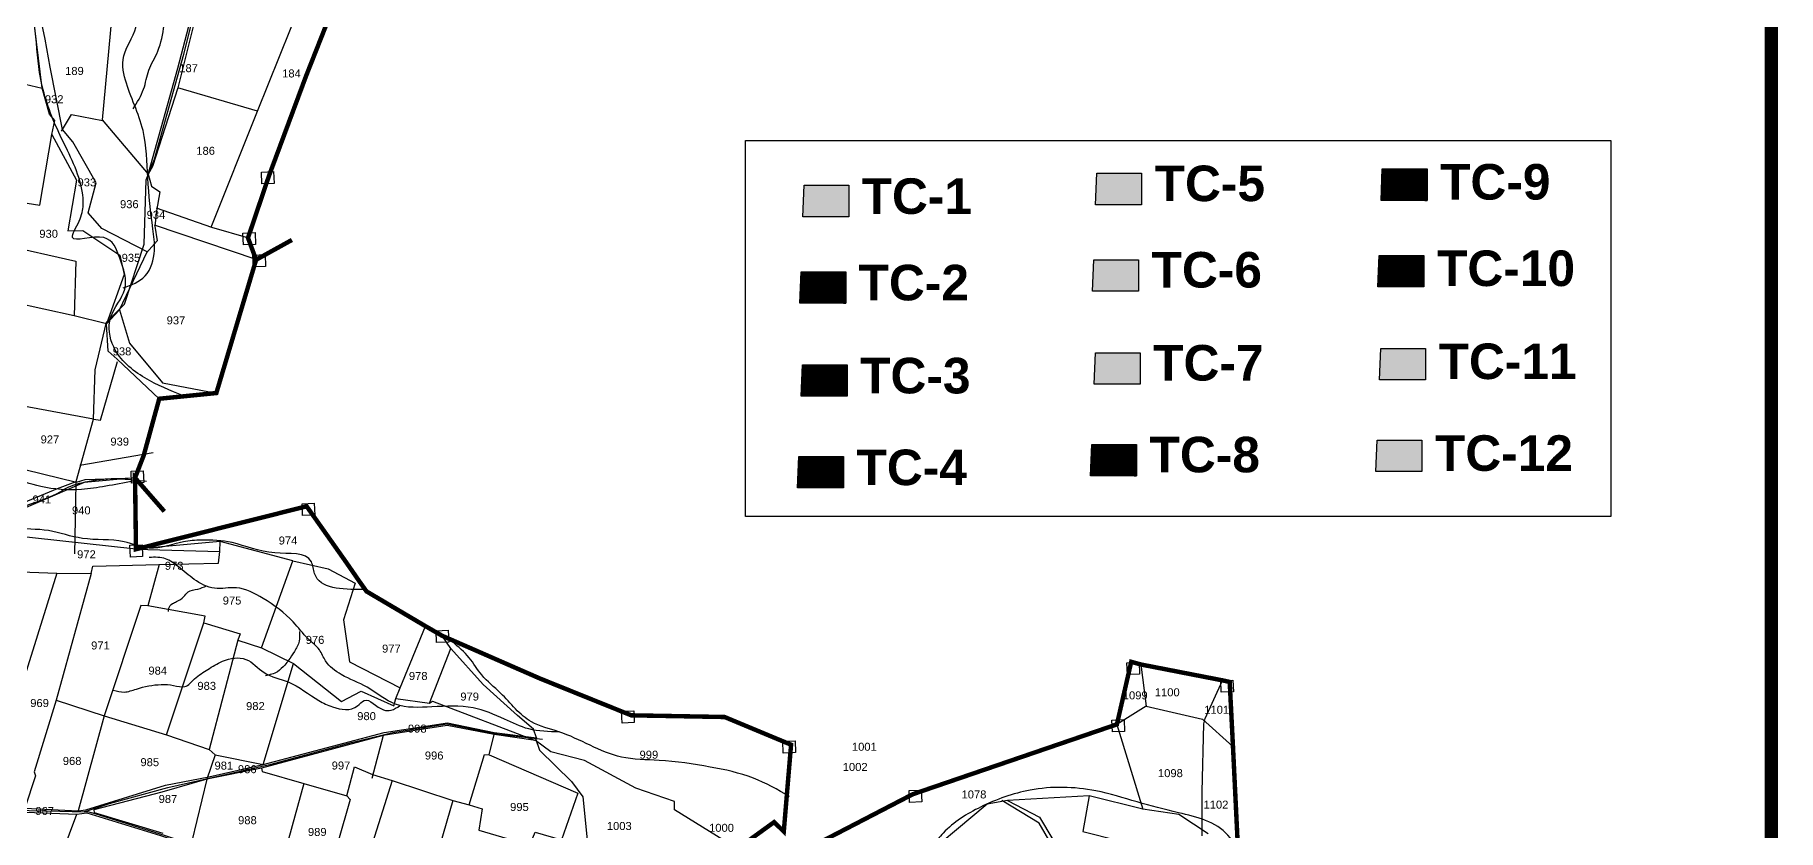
# Model space of a CAD drawing. Header units: inches. Extents: x 192867 to 224088, y 1602358 to 1617481.
# Drawn here: x 201025 to 204947, y 1612368 to 1614157 of the extents above; entities that cross this region are included whole.
import ezdxf
from ezdxf.enums import TextEntityAlignment as Align

# ---------------------------------------------------------------- set-up
doc = ezdxf.new("R2010")
doc.units = ezdxf.units.IN
doc.header["$LTSCALE"] = 15
doc.header["$MEASUREMENT"] = 0
doc.linetypes.add('HIDDEN2', pattern=[0.1875, 0.125, -0.0625])
for name, color, linetype in [('PLOT', 7, 'Continuous'), ('PLOTS NO', 7, 'Continuous'), ('ROAD', 1, 'Continuous'), ('STREAM', 4, 'Continuous'), ('TEXT', 1, 'Continuous'), ('text2', 7, 'Continuous'), ('VILLAGE BOUNDARY STONES', 1, 'Continuous'), ('VILLAGE BOUNDRY', 5, 'Continuous'), ('WUA-7', 3, 'Continuous')]:
    doc.layers.add(name, color=color, linetype=linetype)
doc.styles.get("Standard").update_dxf_attribs({"font": 'arial.ttf'})
pattern_1 = [(45, (121293.408285, 972098.16576), (-0.0353553390593, 0.0353553390593), [])]

msp = doc.modelspace()

# ---------------------------------------------------------------- hatches: boundary and pattern name
at = {"layer": 'PLOTS NO', "true_color": 0x105689}
h = msp.add_hatch(color=146, dxfattribs=at)
h.dxf.hatch_style = 1
h.paths.add_polyline_path([(203414.3, 1613845.8), (203411.4, 1613775.1), (203514.8, 1613775.1), (203514.8, 1613845.8)])
at = {"layer": 'PLOTS NO', "true_color": 0xafd9aa}
h = msp.add_hatch(dxfattribs=at)
h.set_pattern_fill('ANSI31', color=9, scale=0.4)
h.set_pattern_definition(pattern_1)
h.paths.add_polyline_path([(204056.4, 1613855.6), (204053.5, 1613784.8), (204157, 1613784.8), (204157, 1613855.6)])
at = {"layer": 'PLOTS NO'}
h = msp.add_hatch(color=2, dxfattribs=at)
h.dxf.hatch_style = 1
h.paths.add_polyline_path([(202856.1, 1613748.2), (202856.1, 1613818.9), (202755.6, 1613818.9), (202752.7, 1613748.2)])
at = {"layer": 'PLOTS NO', "true_color": 0xc7c8ca}
h = msp.add_hatch(color=9, dxfattribs=at)
h.dxf.hatch_style = 1
h.paths.add_polyline_path([(203407.4, 1613651.4), (203404.5, 1613580.6), (203508, 1613580.6), (203508, 1613651.4)])
at = {"layer": 'PLOTS NO', "true_color": 0x105689}
h = msp.add_hatch(dxfattribs=at)
h.set_pattern_fill('ANSI31', color=146, scale=0.4)
h.set_pattern_definition(pattern_1)
h.paths.add_polyline_path([(204049.6, 1613661.1), (204046.7, 1613590.4), (204150.1, 1613590.4), (204150.1, 1613661.1)])
at = {"layer": 'PLOTS NO', "true_color": 0xcd6928}
h = msp.add_hatch(dxfattribs=at)
h.set_pattern_fill('ANSI31', color=32, scale=0.4)
h.set_pattern_definition(pattern_1)
h.paths.add_polyline_path([(202748.8, 1613624.4), (202745.9, 1613553.7), (202849.3, 1613553.7), (202849.3, 1613624.4)])
at = {"layer": 'PLOTS NO', "true_color": 0xc7c8ca}
h = msp.add_hatch(color=9, dxfattribs=at)
h.dxf.hatch_style = 1
h.paths.add_polyline_path([(204053.1, 1613451.8), (204050.3, 1613381.1), (204153.7, 1613381.1), (204153.7, 1613451.8)])
at = {"layer": 'PLOTS NO', "true_color": 0x58ba48}
h = msp.add_hatch(dxfattribs=at)
h.set_pattern_fill('ANSI31', color=85, scale=0.4)
h.set_pattern_definition([(45, (121296.946145, 971888.90566), (-0.0353553390593, 0.0353553390593), [])])
h.paths.add_polyline_path([(202752.3, 1613415.2), (202749.4, 1613344.4), (202852.9, 1613344.4), (202852.9, 1613415.2)])
at = {"layer": 'PLOTS NO', "true_color": 0x7aafdf}
h = msp.add_hatch(color=143, dxfattribs=at)
h.dxf.hatch_style = 1
h.paths.add_polyline_path([(203411, 1613442.1), (203408.1, 1613371.4), (203511.5, 1613371.4), (203511.5, 1613442.1)])
at = {"layer": 'PLOTS NO', "true_color": 0xf7abae}
h = msp.add_hatch(dxfattribs=at)
h.set_pattern_fill('ANSI31', color=241, scale=0.4)
h.set_pattern_definition(pattern_1)
h.paths.add_polyline_path([(203402.7, 1613235.6), (203399.9, 1613164.9), (203503.3, 1613164.9), (203503.3, 1613235.6)])
at = {"layer": 'PLOTS NO', "true_color": 0xfeeab9}
h = msp.add_hatch(color=254, dxfattribs=at)
h.dxf.hatch_style = 1
h.paths.add_polyline_path([(204042, 1613174.6), (204145.4, 1613174.6), (204145.4, 1613245.3), (204044.9, 1613245.3)])
at = {"layer": 'PLOTS NO', "true_color": 0xa953a0}
h = msp.add_hatch(dxfattribs=at)
h.set_pattern_fill('ANSI31', color=215, scale=0.4)
h.set_pattern_definition(pattern_1)
h.paths.add_polyline_path([(202744.1, 1613208.7), (202741.2, 1613137.9), (202844.6, 1613137.9), (202844.6, 1613208.7)])

# ---------------------------------------------------------------- linework, layer by layer
at = {"layer": 'PLOT'}
for points in [[(201280.3, 1613843.7), (201285.8, 1613865), (201347.2, 1614082.2), (201424.5, 1614380.7), (201476.6, 1614575.5), (201478.7, 1614584.3)], [(201490.2, 1614580.7), (201460.2, 1614460), (201431.7, 1614378.2), (201346.6, 1614038.3), (201289.7, 1613860.9), (201280.3, 1613843.7)], [(201421.9, 1613724.5), (201525.7, 1613986), (201674.4, 1614355.4)], [(201215.3, 1613538.9), (201277.8, 1613668.8), (201176, 1613721.7), (201145.4, 1613756.8), (201163.4, 1613824.2), (201110.6, 1613916.8), (201087.4, 1613944.4), (201059.7, 1614084.7), (201048.7, 1614147.6), (201038.2, 1614197.1), (201035.2, 1614219), (201051.5, 1614238.2), (201108.3, 1614227.6), (201198.4, 1614200.6), (201176.3, 1613966.1), (201280.3, 1613843.7), (201287.8, 1613817), (201306.1, 1613804.2), (201298.6, 1613761.2), (201294.9, 1613726.8), (201300.5, 1613693.6), (201276.6, 1613667)], [(200955.1, 1613786.6), (201036.3, 1613773.8), (201063.4, 1613933.1), (201069.8, 1613965), (201058.5, 1613979.2), (201041.9, 1614037.2), (201020.4, 1614209)], [(200938.9, 1614061.3), (201041.9, 1614037.2)], [(201525.7, 1613986), (201346.6, 1614038.3)], [(201085.5, 1613940.7), (201107.6, 1613977.9), (201177.2, 1613965)], [(201063.4, 1613933.1), (201119, 1613830.1), (201099.2, 1613716.1), (201133.4, 1613717.4), (201216.1, 1613661.6), (201226.4, 1613617.8), (201186.5, 1613507.4), (201215.3, 1613538.9), (201238.2, 1613463.6), (201312.3, 1613374.6), (201433.5, 1613351.5)], [(201506.3, 1613700.1), (201423.4, 1613723.9), (201299.1, 1613767.4)], [(201293.4, 1613730.1), (201522.4, 1613652.3)], [(201305, 1613338.6), (201210, 1613427.6), (201190.1, 1613445.4), (201186.5, 1613507.4), (201113.3, 1613525.2), (200771.4, 1613600.2), (200795, 1613709.2), (200951.3, 1613685.3), (201117.4, 1613648.2), (201113.3, 1613525.2)], [(201157.4, 1613293), (200959, 1613329.7), (200725.4, 1613392.1), (200747.2, 1613490), (200771.4, 1613600.2)], [(200173.8, 1613550), (200246.5, 1613523.4), (200336, 1613486.9), (200366.7, 1613465.3), (200537.7, 1613355.7), (200549.6, 1613340.6), (200606.5, 1613312.8), (200698.9, 1613293.1), (200925.5, 1613198.4), (201119, 1613151), (201138.6, 1613157.1), (201250.6, 1613160.6)], [(200300.7, 1613193.6), (200385.3, 1613166.3), (200596.5, 1613230.3), (200638.3, 1613037.2), (200731.5, 1613020.7), (200838.7, 1612988.7), (200904.4, 1613052.5), (200982.7, 1613097.3), (201076.5, 1613136.5), (201118.4, 1613152.7), (201157.4, 1613293), (201172.8, 1613290.1), (201210.8, 1613422.4)], [(201250.6, 1613160.6), (201136.2, 1613150.3), (200988.5, 1613086.1), (200923.3, 1613055.4), (200829.6, 1612962.1), (200649.3, 1613017.6), (200633.4, 1612954.7), (200594.6, 1612988.8), (200514.9, 1612987.5)], [(200517.7, 1612497.1), (200527, 1612550.4), (200591.7, 1612657.7), (200702.3, 1612769.8), (200832.7, 1612878.5), (200906.9, 1612934.9), (200918.2, 1612952.9), (200994, 1612949.5), (201074.3, 1612946.3), (201151.8, 1612945.6), (201156, 1612961.8), (201304.8, 1612965.8), (201438.3, 1612968.4), (201441.5, 1612994.7), (201442.2, 1613017.7), (201252.7, 1613000.1), (201441.5, 1612994.7)], [(201252.7, 1613000.1), (200965.5, 1613031.5), (200918.2, 1612952.9)], [(201535.4, 1612778.2), (201605.2, 1612974), (201442.2, 1613017.7)], [(201074.3, 1612946.3), (200903.5, 1612400.3)], [(201151.8, 1612945.6), (201073.2, 1612660.2), (201023.4, 1612499.2), (201026.4, 1612490.2), (201002.8, 1612417.6)], [(201304.8, 1612965.8), (201279.7, 1612872.5), (201263.5, 1612873.3), (201181, 1612625.1), (201122.6, 1612411.5)], [(201605.2, 1612974), (201685.3, 1612956.1), (201745.6, 1612923.4), (201719.4, 1612840.9), (201732.9, 1612746.7), (201847.2, 1612688)], [(201321.4, 1612582.6), (201405, 1612834.1), (201408.7, 1612849.6), (201279.7, 1612872.5)], [(201405, 1612834.1), (201486.8, 1612809.7), (201481.6, 1612795.4), (201535.4, 1612778.2), (201607.1, 1612742.9), (201714.8, 1612657.3), (201759.2, 1612680.6), (201832.5, 1612647.9), (201837.6, 1612664.4), (201847.2, 1612688), (201904, 1612826.9)], [(200642.4, 1612291.7), (200715.1, 1612330.9), (200758.2, 1612343), (200804, 1612357.8), (200848.6, 1612375.6), (200903.5, 1612400.3), (200956, 1612415.5), (201002.8, 1612417.6), (201122.6, 1612411.5), (201139.8, 1612414), (201318.9, 1612469.3), (201416.8, 1612487.6), (201538.8, 1612515.8), (201811.3, 1612587.9), (201953.8, 1612609.6), (202058.3, 1612587.5), (202153.7, 1612575.8), (202147, 1612595.2), (202110.6, 1612625.7), (202033.7, 1612696), (201961.3, 1612776.8), (201941.5, 1612805.3)], [(201481.6, 1612795.4), (201417.1, 1612549.3)], [(201538.8, 1612515.8), (201607.1, 1612742.9)], [(201837.6, 1612664.4), (201913, 1612653.9), (201913, 1612653.9), (201961.3, 1612776.8)], [(203513.3, 1612740.7), (203525.3, 1612646.6), (203651.6, 1612617.9), (203720.5, 1612555.9)], [(203651.5, 1612355.1), (203650.9, 1612454), (203655.3, 1612607.3), (203657.6, 1612618.8), (203696.7, 1612705)], [(201073.2, 1612660.2), (201181, 1612625.1), (201321.4, 1612582.6), (201417.1, 1612549.3), (201430.5, 1612537.5), (201538.8, 1612515.8)], [(201913, 1612653.9), (201920.1, 1612658.3), (202151.1, 1612569.5)], [(203525.3, 1612646.6), (203459.4, 1612606), (203517.6, 1612415.1)], [(202153.7, 1612575.8), (202151.1, 1612569.5), (202058.8, 1612583.4), (201953.1, 1612603.2), (201899.5, 1612595.1), (201808.8, 1612581.1), (201534.9, 1612507.7), (201412, 1612482.4), (201310.9, 1612453.4), (201158.2, 1612413.7), (201158.5, 1612407.3), (201312.9, 1612361.1)], [(201534.9, 1612507.7), (201536.2, 1612499.8), (201630.5, 1612472.9), (201727.2, 1612445.5), (201744, 1612510.1), (201785, 1612493.5), (201829.1, 1612479.6), (201965.5, 1612434.4), (202002.5, 1612425.1), (202036.7, 1612538.3), (202047, 1612537.1), (202058.8, 1612583.4)], [(201808.8, 1612581.1), (201783.3, 1612484.1)], [(202605.6, 1612326.2), (202464.1, 1612413.7), (202463.9, 1612432.4), (202377.2, 1612462.6), (202261.9, 1612525), (202185.9, 1612544.4), (202151.1, 1612569.5)], [(201430.5, 1612537.5), (201412, 1612482.4)], [(202047, 1612537.1), (202247, 1612451.4), (202209.7, 1612346.1), (202232.7, 1612335.8), (202226.8, 1612320.5), (202450.7, 1612225.8), (202487, 1612205.5)], [(201412, 1612482.4), (201378, 1612343.3)], [(201630.5, 1612472.9), (201575.5, 1612274.1)], [(201829.1, 1612479.6), (201745.9, 1612215.4)], [(201727.2, 1612445.5), (201734.6, 1612437), (201677.5, 1612238.1)], [(201965.5, 1612434.4), (201886.6, 1612163.1)], [(203665, 1612359.5), (203598.5, 1612403.1), (203517.6, 1612415.1), (203397.3, 1612445.3), (203213, 1612435), (203167.7, 1612426.3), (202997, 1612283.9)], [(203747.3, 1611813.6), (203735, 1611819.2), (203748.6, 1611865.9), (203698.6, 1611904.6), (203545, 1611958.1), (203513.1, 1611972.3), (203469.2, 1612008.3), (203412.8, 1612094.8), (203395.9, 1612123.1), (203352.4, 1612241.1), (203338.6, 1612290.9), (203284.7, 1612383.8), (203200.4, 1612434.8)], [(203213, 1612435), (203285, 1612397.3), (203342.7, 1612300.6)], [(203397.3, 1612445.3), (203382.8, 1612365.1), (203463.1, 1612344.3), (203458.2, 1612244.5), (203376, 1612266.5), (203359, 1612243.5)], [(201005.9, 1612408.4), (201119.8, 1612403.8), (201142.5, 1612407.1), (201308, 1612356), (201471.6, 1612300.1), (201594.3, 1612260.5), (201719.4, 1612213.5), (201797.9, 1612186.5), (201921.6, 1612142.3), (201981.5, 1612117.5), (202116.5, 1612065.9), (202140, 1612055.8), (202138, 1612046.7), (202261.3, 1612006.6), (202373.9, 1611995.8), (202549.8, 1611943.3), (202673.9, 1611906.3), (202742.5, 1611880.9), (202745.3, 1611895.8), (202786.4, 1612000.9), (202807.6, 1612058.9), (202823.2, 1612099.1), (202700, 1612180.2), (202713.7, 1612243.4)], [(201447.8, 1612004.7), (201441.9, 1612078.1), (201418.1, 1612125.9), (201287.4, 1612155.4), (201246.4, 1612170.1), (201157, 1612194.8), (201138.3, 1612201.9), (201101.5, 1612237.2), (201086.4, 1612315.1), (201119.8, 1612403.8)], [(202002.5, 1612425.1), (202031.3, 1612416), (202024.1, 1612367.8), (202138.5, 1612334.2), (202150.7, 1612363.7), (202209.7, 1612346.1)]]:
    msp.add_lwpolyline(points, dxfattribs=at)
at = {"layer": 'PLOTS NO', "color": 2}
for p, q in [((203411.4, 1613775.1), (203414.3, 1613845.8)), ((203414.3, 1613845.8), (203514.8, 1613845.8)), ((203514.8, 1613845.8), (203514.8, 1613775.1)), ((204053.5, 1613784.8), (204056.4, 1613855.6)), ((204056.4, 1613855.6), (204157, 1613855.6)), ((204157, 1613855.6), (204157, 1613784.8)), ((202752.7, 1613748.2), (202755.6, 1613818.9)), ((202755.6, 1613818.9), (202856.1, 1613818.9)), ((202856.1, 1613818.9), (202856.1, 1613748.2)), ((203514.8, 1613775.1), (203411.4, 1613775.1)), ((204157, 1613784.8), (204053.5, 1613784.8)), ((202856.1, 1613748.2), (202752.7, 1613748.2)), ((203404.5, 1613580.6), (203407.4, 1613651.4)), ((203407.4, 1613651.4), (203508, 1613651.4)), ((203508, 1613651.4), (203508, 1613580.6)), ((204046.7, 1613590.4), (204049.6, 1613661.1)), ((204049.6, 1613661.1), (204150.1, 1613661.1)), ((204150.1, 1613661.1), (204150.1, 1613590.4)), ((202745.9, 1613553.7), (202748.8, 1613624.4)), ((202748.8, 1613624.4), (202849.3, 1613624.4)), ((202849.3, 1613624.4), (202849.3, 1613553.7)), ((203508, 1613580.6), (203404.5, 1613580.6)), ((204150.1, 1613590.4), (204046.7, 1613590.4)), ((202849.3, 1613553.7), (202745.9, 1613553.7)), ((204050.3, 1613381.1), (204053.1, 1613451.8)), ((204053.1, 1613451.8), (204153.7, 1613451.8)), ((204153.7, 1613451.8), (204153.7, 1613381.1)), ((202749.4, 1613344.4), (202752.3, 1613415.2)), ((202752.3, 1613415.2), (202852.9, 1613415.2)), ((202852.9, 1613415.2), (202852.9, 1613344.4)), ((203408.1, 1613371.4), (203411, 1613442.1)), ((203411, 1613442.1), (203511.5, 1613442.1)), ((203511.5, 1613442.1), (203511.5, 1613371.4)), ((203511.5, 1613371.4), (203408.1, 1613371.4)), ((204153.7, 1613381.1), (204050.3, 1613381.1)), ((202852.9, 1613344.4), (202749.4, 1613344.4)), ((203399.9, 1613164.9), (203402.7, 1613235.6)), ((203402.7, 1613235.6), (203503.3, 1613235.6)), ((203503.3, 1613235.6), (203503.3, 1613164.9)), ((204042, 1613174.6), (204044.9, 1613245.3)), ((204044.9, 1613245.3), (204145.4, 1613245.3)), ((204145.4, 1613245.3), (204145.4, 1613174.6)), ((202741.2, 1613137.9), (202744.1, 1613208.7)), ((202744.1, 1613208.7), (202844.6, 1613208.7)), ((202844.6, 1613208.7), (202844.6, 1613137.9)), ((204145.4, 1613174.6), (204042, 1613174.6)), ((202844.6, 1613137.9), (202741.2, 1613137.9)), ((203503.3, 1613164.9), (203399.9, 1613164.9))]:
    msp.add_line(p, q, dxfattribs=at)
at = {"layer": 'ROAD'}
for points in [[(201115.5, 1612989.4), (201117.4, 1613105.8), (201118.4, 1613152.7), (201157.4, 1613293), (201160.6, 1613403.6), (201186.6, 1613510.8), (201227, 1613551.2), (201271.3, 1613686.5), (201275.4, 1613831.4), (201294.2, 1613877.7), (201360.4, 1614114), (201426, 1614377.3)], [(201291.7, 1613217.2), (201126.6, 1613188.1)], [(200417.7, 1612136.3), (200601.9, 1612262.2), (200718.6, 1612329.8), (200806.3, 1612356), (200867.7, 1612379.4), (200916.3, 1612400.5), (200977.8, 1612412.9), (201081.6, 1612410.9), (201136.4, 1612409.1), (201193.3, 1612427.7), (201324.6, 1612464), (201556.9, 1612516.6), (201737.4, 1612565.3), (201830.7, 1612588), (201951.8, 1612607.2), (202068.3, 1612583.6), (202167.4, 1612572.3)], [(202151.2, 1612574.2), (202160.3, 1612548.1), (202232.5, 1612477.2), (202258.3, 1612442.9), (202269.7, 1612323.8), (202275.6, 1612278.6), (202409.2, 1612158.7), (202487.2, 1612093.7), (202616.4, 1612017.6), (202658.8, 1611982.8), (202707.2, 1611940.1), (202759.3, 1611888.8), (202879.6, 1611836.7), (202934.5, 1611820.8), (203039.8, 1611813.9)], [(202759.3, 1611888.8), (202685.3, 1611938.6), (202473.4, 1611975.9), (202373.9, 1611995.8), (202236.7, 1612026), (202157, 1612051), (201931.2, 1612140.8), (201712.2, 1612221.2), (201511.5, 1612290.3), (201319.1, 1612355.3), (201161.2, 1612404.5), (201144.3, 1612409.3), (201136.4, 1612409.1)]]:
    msp.add_lwpolyline(points, dxfattribs=at)
at = {"layer": 'STREAM'}
for points in [[(201245.9, 1613153.1), (201184.5, 1613141.7), (201129.9, 1613134.4), (201038.8, 1613141.1), (200902, 1613191.7), (200752.9, 1613244.5), (200565.3, 1613312.1), (200509.8, 1613363.4), (200432.8, 1613401), (200317.1, 1613475), (200196.7, 1613518.6), (200119.5, 1613546.4), (199904.4, 1613616.9), (199854.8, 1613615.6), (199729.8, 1613646.1), (199627.9, 1613661.4), (199508.5, 1613697.9), (199437.6, 1613745.3), (199314.6, 1613864.7), (199198.7, 1614007), (199124.8, 1614132.3), (199111, 1614219.8), (199017.4, 1614319.9), (198877.1, 1614428.4), (198744.9, 1614517.6), (198673.8, 1614587.5), (198584.7, 1614704.5), (198561.9, 1614728.1), (198541, 1614798.6), (198558.2, 1614886.3), (198571.2, 1615048.9), (198595.1, 1615144.6), (198658, 1615233.4), (198714.6, 1615301.4), (198719, 1615338.3), (198700.9, 1615405), (198683.7, 1615430.8)], [(201359.3, 1613345.4), (201272.7, 1613385.6), (201202.5, 1613455.4), (201195.7, 1613521.4), (201227.4, 1613584.9), (201216.4, 1613655), (201180.3, 1613701.2), (201109.7, 1613701.6), (201124.9, 1613738.5), (201133.8, 1613775.1), (201098.8, 1613896.8), (201072.7, 1613951.7), (201035.8, 1614072.6), (201024.3, 1614180), (201000.5, 1614256.8), (200895.2, 1614349.1)], [(201224.1, 1613587.8), (201273.2, 1613614.8), (201294.3, 1613672.4), (201290.7, 1613720.7), (201279.5, 1613835.5), (201268.6, 1613941.9), (201229, 1614055.6), (201228.2, 1614119), (201250.7, 1614185), (201201.7, 1614198.1), (201168.6, 1614230.2), (201152.9, 1614248), (201104.3, 1614294.5)], [(201246.6, 1613991.2), (201269.9, 1614035.5), (201281.6, 1614077.7), (201301.7, 1614120.3), (201316.1, 1614179.3), (201321.5, 1614211.2), (201351, 1614309.2)], [(200582.8, 1612998.8), (200606.6, 1612965.8), (200640.5, 1612940.8), (200665.1, 1612920.3), (200722.4, 1612890.8), (200756.1, 1612897.3), (200779.4, 1612923.7), (200823.5, 1612947.3), (200855.2, 1612992.8), (200923.4, 1613060), (200972.3, 1613083.9), (201011.3, 1613100.5), (201082.3, 1613129.4), (201092.6, 1613135.7), (201130.9, 1613149.7), (201196.6, 1613158.8), (201247.6, 1613156.2), (201276.6, 1613153)], [(201763.4, 1612909.2), (201654.5, 1612945.3), (201647.3, 1612971.6), (201564.8, 1612991.6), (201468.7, 1613014.8), (201399.4, 1613020.6), (201359.5, 1613016.6), (201282.5, 1613002.6), (201225.9, 1613016.7), (201132.1, 1613024.4), (201056.2, 1613041.8), (200974.2, 1613049.2), (200931.5, 1613052.8), (200893.5, 1613012.1), (200848.2, 1612948.3), (200770.7, 1612892.5), (200745.8, 1612870.2), (200708.9, 1612887.7), (200617.9, 1612938.4), (200598.7, 1612958.1), (200577.9, 1612988.7), (200559.1, 1613007.6), (200519.1, 1612987.2), (200481.3, 1612940.4), (200452.2, 1612877.7), (200449.2, 1612810.2), (200438.5, 1612791.8), (200411, 1612773.2), (200389.1, 1612758.9), (200352.2, 1612742.3)], [(202204.7, 1612589.1), (202136.2, 1612595.7), (202082, 1612617.7), (202011, 1612642.8), (201918.6, 1612645.3), (201836.5, 1612651.4), (201772.7, 1612689.3), (201714.6, 1612717.9), (201679.3, 1612748.7), (201665.3, 1612773.6), (201640.1, 1612798.6), (201606.3, 1612836.3), (201538.5, 1612889.4), (201478.7, 1612913.1), (201429.2, 1612912.3), (201383.8, 1612932.2), (201347.3, 1612961.1), (201319.3, 1612978.6), (201282.7, 1612981.5)], [(201325.9, 1612859.9), (201326.8, 1612867.4), (201334.5, 1612877.6), (201344.2, 1612882.3), (201359.9, 1612892.9), (201370, 1612903.8), (201391.5, 1612910.2), (201411.6, 1612917.8)], [(201620.2, 1612815), (201619.8, 1612793.3), (201609, 1612770), (201596.1, 1612750.3), (201587.2, 1612739.4), (201571.1, 1612724.5), (201544.2, 1612715.4)], [(202722.6, 1612444), (202641.6, 1612484.8), (202544.6, 1612510), (202429.3, 1612524.7), (202344.7, 1612532.5), (202203.6, 1612589.5), (202142.4, 1612611.4), (202072.9, 1612676.2), (202030.4, 1612717.2), (202002.2, 1612755.8), (201964.9, 1612791.4)], [(201201.5, 1612682.7), (201226.4, 1612678.7), (201253.5, 1612685.4), (201309.4, 1612695.6), (201337.4, 1612693.6), (201362.9, 1612690.9), (201384.6, 1612708.5), (201414.1, 1612729.5), (201447.4, 1612748.1), (201500, 1612752.1), (201540.8, 1612722.7), (201595, 1612701.3), (201664.2, 1612659.5), (201695.1, 1612645.2), (201750.8, 1612647.4), (201765.8, 1612659.8), (201809.4, 1612638.6), (201826.8, 1612638), (201846.2, 1612648.1)], [(204406.4, 1611316.8), (204360, 1611359.7), (204299.9, 1611388.3), (204208.7, 1611384.7), (204141.6, 1611402.6), (204118.6, 1611448.2), (204109.9, 1611480.1), (204072.2, 1611506.6), (204058.9, 1611589), (204073.4, 1611616.2), (204173.6, 1611674.8), (204183.1, 1611731), (204128.4, 1611890), (204083.2, 1612011.8), (203993.9, 1612085.8), (203923.6, 1612164.8), (203870.1, 1612245.2), (203798.3, 1612287.1), (203749, 1612307.5), (203709.2, 1612356.8), (203598.3, 1612407.2), (203504.8, 1612431.5), (203411.9, 1612456.4), (203264, 1612458), (203152.8, 1612419.9), (203068.8, 1612361.4), (203045, 1612333.7), (203005.3, 1612300.5), (202939.3, 1612257.6), (202907.9, 1612235.8), (202884.1, 1612224.3), (202824.7, 1612251.2), (202774, 1612275.9), (202747.8, 1612309.6)]]:
    msp.add_spline(points, degree=3, dxfattribs=at)
at = {"layer": 'text2', "color": 5, "const_width": 30}
msp.add_lwpolyline([(195040, 1616646.3), (204931.9, 1616646.3), (204931.9, 1604075), (195040, 1604075)], close=True, dxfattribs=at)
at = {"layer": 'VILLAGE BOUNDARY STONES'}
for points in [[(201534.9, 1613848.7), (201562.4, 1613849.8), (201563.4, 1613823.2), (201536, 1613822.1)], [(201493.2, 1613711.5), (201520.7, 1613712.6), (201521.7, 1613686), (201494.3, 1613684.9)], [(201515.9, 1613661.9), (201543.3, 1613663), (201544.4, 1613636.4), (201516.9, 1613635.3)], [(201241.8, 1613175.5), (201269.2, 1613176.6), (201270.3, 1613150), (201242.8, 1613148.9)], [(201626.2, 1613102.3), (201653.7, 1613103.3), (201654.7, 1613076.8), (201627.3, 1613075.7)], [(201239.2, 1613008.9), (201266.6, 1613010), (201267.7, 1612983.4), (201240.2, 1612982.3)], [(201927.7, 1612816.5), (201955.2, 1612817.6), (201956.2, 1612791), (201928.8, 1612789.9)], [(203482, 1612744.6), (203509.5, 1612745.6), (203510.5, 1612719.1), (203483.1, 1612718)], [(203692.8, 1612704.7), (203720.2, 1612705.7), (203721.3, 1612679.2), (203693.8, 1612678.1)], [(202345.2, 1612635.5), (202372.6, 1612636.5), (202373.7, 1612610), (202346.2, 1612608.9)], [(203448.1, 1612615.7), (203475.5, 1612616.8), (203476.6, 1612590.2), (203449.1, 1612589.2)], [(202707.8, 1612567.9), (202735.3, 1612569), (202736.3, 1612542.4), (202708.9, 1612541.3)], [(202991.9, 1612457), (203019.3, 1612458.1), (203020.4, 1612431.5), (202992.9, 1612430.4)]]:
    msp.add_lwpolyline(points, close=True, dxfattribs=at)
at = {"layer": 'VILLAGE BOUNDRY', "color": 5, "linetype": 'HIDDEN2', "ltscale": 14, "const_width": 10}
for points in [[(201686.9, 1614195.5), (201635.7, 1614065.8), (201551.7, 1613839.7), (201504.7, 1613700.6), (201522.9, 1613651.3), (201603.5, 1613695.9), (201522.9, 1613651.3), (201433.5, 1613351.5), (201305, 1613338.6), (201270.1, 1613211.1), (201250.6, 1613160.6), (201316.5, 1613085.1), (201250.6, 1613160.6), (201252.7, 1613000.1), (201636.6, 1613096.6), (201727.8, 1612967.4), (201754.6, 1612928.6), (201771.2, 1612905.2), (201904, 1612826.9), (201941.5, 1612805.3), (202161.5, 1612709.1), (202366.9, 1612626.3), (202576.8, 1612622.5), (202726.4, 1612560.2), (202717.1, 1612450.1), (202710, 1612364.9), (202688.2, 1612386), (202605.6, 1612326.2)], [(202743.9, 1612315.9), (203000.2, 1612448.8), (203459.4, 1612606), (203491.6, 1612746.7), (203513.3, 1612740.7), (203696.7, 1612705), (203713.1, 1612701.4), (203720.5, 1612555.9), (203731.9, 1612321.4)]]:
    msp.add_lwpolyline(points, dxfattribs=at)
at = {"layer": 'WUA-7', "color": 0, "ltscale": 2}
msp.add_lwpolyline([(202624, 1613919.8), (204570.6, 1613919.8), (204570.6, 1613073.6), (202624, 1613073.6)], close=True, dxfattribs=at)

# ---------------------------------------------------------------- texts
at = {"layer": 'PLOTS NO'}
for s, p in [('189', (201114.2, 1614076.2)), ('187', (201371, 1614082.4)), ('184', (201602.5, 1614070.5)), ('932', (201068.7, 1614012.5)), ('186', (201409.4, 1613896.5)), ('933', (201142.2, 1613825.5)), ('936', (201237.7, 1613776.4)), ('934', (201297.6, 1613752.4)), ('930', (201056.2, 1613709.8)), ('935', (201241.4, 1613655.7)), ('937', (201342.6, 1613515)), ('938', (201221.3, 1613445.2)), ('927', (201059.1, 1613247.1)), ('939', (201216.1, 1613242.2)), ('941', (201040.9, 1613112)), ('940', (201129.6, 1613087.4)), ('974', (201594.7, 1613019.7)), ('972', (201141.3, 1612988.6)), ('973', (201338.6, 1612962.8)), ('975', (201468.8, 1612884.6)), ('971', (201172.8, 1612783.5)), ('976', (201655.5, 1612796.1)), ('977', (201827.2, 1612776.4)), ('984', (201301.6, 1612726.9)), ('983', (201411.8, 1612692.6)), ('978', (201887.6, 1612714.8)), ('969', (201035.8, 1612653.9)), ('979', (202003.3, 1612668.5)), ('1099', (203500.6, 1612671.2)), ('1100', (203572.6, 1612678.1)), ('982', (201521.4, 1612647.1)), ('980', (201771.4, 1612624.5)), ('1101', (203683.9, 1612638.8)), ('998', (201885.5, 1612596.4)), ('996', (201923.5, 1612535.9)), ('999', (202406.5, 1612537.7)), ('1001', (202891.2, 1612555.6)), ('968', (201109.1, 1612523.7)), ('985', (201283.7, 1612520.9)), ('981', (201450.4, 1612513.2)), ('986', (201503, 1612505.1)), ('997', (201713.9, 1612513.4)), ('1002', (202870.6, 1612510.1)), ('1098', (203579.7, 1612496.2)), ('987', (201324.6, 1612438.1)), ('995', (202115.3, 1612420.1)), ('1078', (203137.8, 1612448.3)), ('1102', (203682.2, 1612425.4)), ('967', (201047.4, 1612411.1)), ('988', (201503.4, 1612390.3)), ('989', (201660.5, 1612363.9)), ('1003', (202339.9, 1612377.3)), ('1000', (202569.9, 1612373.2))]:
    msp.add_text(s, height=18, dxfattribs=at).set_placement(p, align=Align.MIDDLE_CENTER)
at = {"layer": 'PLOTS NO', "color": 1, "char_height": 0.08, "attachment_point": 1}
for insert in [(203576.8, 1613814.4), (204219, 1613824.1), (202918.2, 1613787.4)]:
    msp.add_mtext_dynamic_manual_height_columns('TC-1', width=320.576, gutter_width=1, heights=[0], dxfattribs=dict(at, insert=insert))
at = {"layer": 'PLOTS NO', "color": 1, "char_height": 0.08, "width": 5.485, "attachment_point": 1}
for insert in [(203601.1, 1613808.9), (204243.3, 1613818.6), (202942.5, 1613782)]:
    msp.add_mtext(' TC-1', dxfattribs=dict(at, insert=insert))
at = {"layer": 'TEXT', "char_height": 80, "width": 688.901, "attachment_point": 1}
for s, insert in [('{\\fArial|b1|i0|c0|p34;\\C1;TC-5}', (203544.3, 1613863.2)), ('{\\fArial|b1|i0|c0|p34;\\C1;TC-9}', (204186.4, 1613866.7)), ('{\\fArial|b1|i0|c0|p34;\\C1;TC-1}', (202885.1, 1613834.5)), ('{\\fArial|b1|i0|c0|p34;\\C1;TC-6}', (203537.4, 1613668.8)), ('{\\fArial|b1|i0|c0|p34;\\C1;TC-10}', (204179.6, 1613672.2)), ('{\\fArial|b1|i0|c0|p34;\\C1;TC-2}', (202878.3, 1613640)), ('{\\fArial|b1|i0|c0|p34;\\C1;TC-7}', (203541, 1613459.5)), ('{\\fArial|b1|i0|c0|p34;\\C1;TC-11}', (204183.1, 1613462.9)), ('{\\fArial|b1|i0|c0|p34;\\C1;TC-3}', (202881.8, 1613430.7)), ('{\\fArial|b1|i0|c0|p34;\\C1;TC-8}', (203532.8, 1613253)), ('{\\fArial|b1|i0|c0|p34;\\C1;TC-12}', (204174.9, 1613256.4)), ('{\\fArial|b1|i0|c0|p34;\\C1;TC-4}', (202873.6, 1613224.2))]:
    msp.add_mtext(s, dxfattribs=dict(at, insert=insert))

doc.saveas('drawing.dxf')
